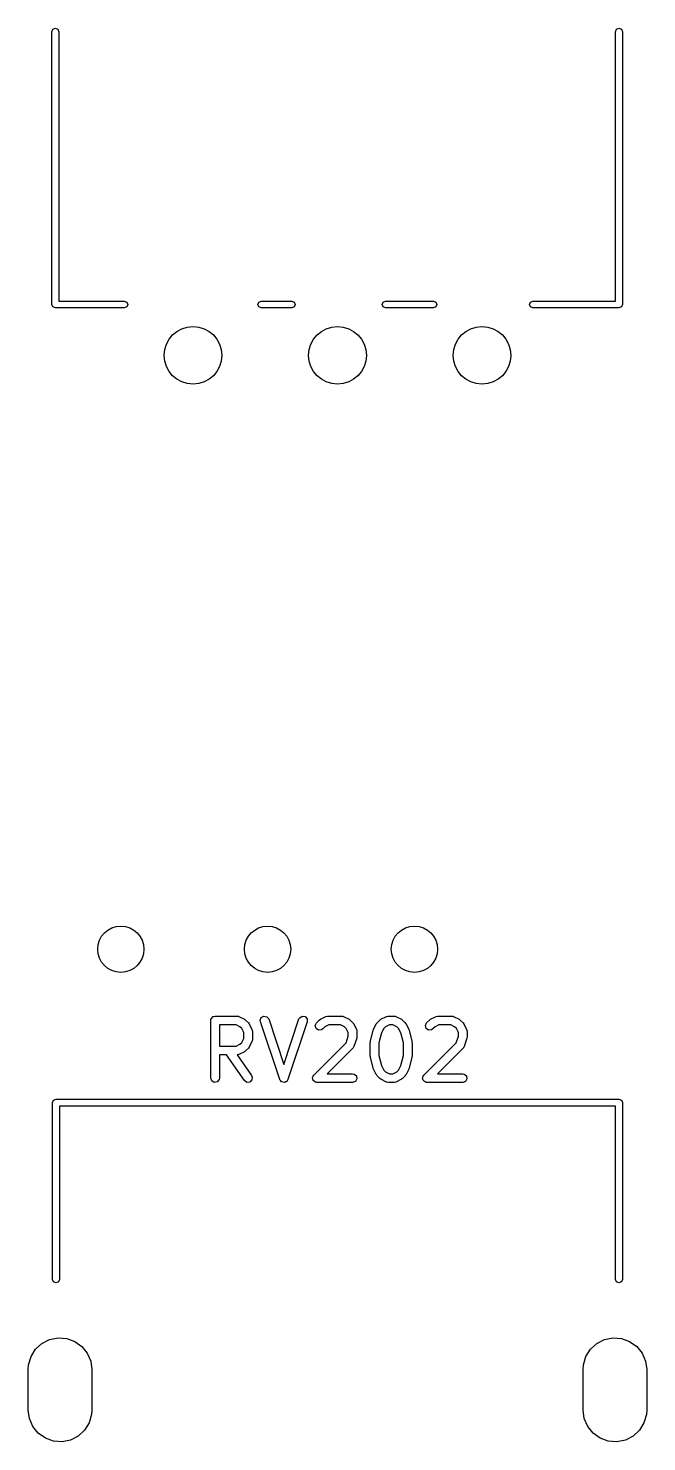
# Model space of a CAD drawing. Extents: x 75 to 204, y -140 to -31.
# Drawn here: x 78.47 to 89.17, y -82.31 to -57.85 of the extents above; entities that cross this region are included whole.
import ezdxf

# ---------------------------------------------------------------- set-up
doc = ezdxf.new("R2010")
doc.units = 0
doc.layers.add('BLACK', color=7, linetype='CONTINUOUS')

msp = doc.modelspace()

# ---------------------------------------------------------------- linework, layer by layer
at = {"layer": 'BLACK', "linetype": 'CONTINUOUS'}
for p, q in [((78.88, -57.91), (78.8976, -57.8676)), ((78.88, -62.63), (78.88, -57.91)), ((78.8976, -57.8676), (78.94, -57.85)), ((78.94, -57.85), (78.9824, -57.8676)), ((78.9824, -57.8676), (79, -57.91)), ((79, -57.91), (79, -62.57)), ((88.63, -57.91), (88.6476, -57.8676)), ((88.63, -62.57), (88.63, -57.91)), ((88.6476, -57.8676), (88.69, -57.85)), ((88.69, -57.85), (88.7324, -57.8676)), ((88.7324, -57.8676), (88.75, -57.91)), ((88.75, -57.91), (88.75, -62.63)), ((79, -62.57), (80.13, -62.57)), ((80.13, -62.57), (80.1724, -62.5876)), ((80.1724, -62.5876), (80.19, -62.63)), ((82.44, -62.63), (82.4576, -62.5876)), ((82.4576, -62.5876), (82.5, -62.57)), ((82.5, -62.57), (83.03, -62.57)), ((83.03, -62.57), (83.0724, -62.5876)), ((83.0724, -62.5876), (83.09, -62.63)), ((84.59, -62.63), (84.6076, -62.5876)), ((84.6076, -62.5876), (84.65, -62.57)), ((84.65, -62.57), (85.48, -62.57)), ((85.48, -62.57), (85.5224, -62.5876)), ((85.5224, -62.5876), (85.54, -62.63)), ((87.14, -62.63), (87.1576, -62.5876)), ((87.1576, -62.5876), (87.2, -62.57)), ((87.2, -62.57), (88.63, -62.57)), ((78.8976, -62.6724), (78.88, -62.63)), ((78.94, -62.69), (78.8976, -62.6724)), ((78.945, -62.6879), (78.94, -62.69)), ((78.95, -62.69), (78.945, -62.6879)), ((80.13, -62.69), (78.95, -62.69)), ((80.1724, -62.6724), (80.13, -62.69)), ((80.19, -62.63), (80.1724, -62.6724)), ((82.4576, -62.6724), (82.44, -62.63)), ((82.5, -62.69), (82.4576, -62.6724)), ((83.03, -62.69), (82.5, -62.69)), ((83.0724, -62.6724), (83.03, -62.69)), ((83.09, -62.63), (83.0724, -62.6724)), ((84.6076, -62.6724), (84.59, -62.63)), ((84.65, -62.69), (84.6076, -62.6724)), ((85.48, -62.69), (84.65, -62.69)), ((85.5224, -62.6724), (85.48, -62.69)), ((85.54, -62.63), (85.5224, -62.6724)), ((87.1576, -62.6724), (87.14, -62.63)), ((87.2, -62.69), (87.1576, -62.6724)), ((88.69, -62.69), (87.2, -62.69)), ((88.7324, -62.6724), (88.69, -62.69)), ((88.75, -62.63), (88.7324, -62.6724)), ((81.626, -75.0174), (81.6277, -75.0076)), ((81.626, -76.0174), (81.626, -75.0174)), ((81.6271, -75.0044), (81.6288, -75.0015)), ((81.6277, -75.0076), (81.6271, -75.0044)), ((81.6288, -75.0015), (81.6305, -74.9917)), ((81.6305, -74.9917), (81.643, -74.9768)), ((81.643, -74.9768), (81.6527, -74.9599)), ((81.6527, -74.9599), (81.6591, -74.9576)), ((81.6591, -74.9576), (81.6635, -74.9524)), ((81.6635, -74.9524), (81.6826, -74.949)), ((81.6826, -74.949), (81.701, -74.9424)), ((81.701, -74.9424), (82.0819, -74.9424)), ((82.0819, -74.9424), (82.1076, -74.9469)), ((82.1076, -74.9469), (82.111, -74.9498)), ((82.111, -74.9498), (82.1154, -74.9503)), ((82.1154, -74.9503), (82.2107, -74.9979)), ((82.2107, -74.9979), (82.2287, -75.0113)), ((82.2287, -75.0113), (82.2302, -75.012)), ((82.2302, -75.012), (82.2778, -75.0596)), ((82.2778, -75.0596), (82.2907, -75.078)), ((82.2907, -75.078), (82.2918, -75.0791)), ((82.2918, -75.0791), (82.3395, -75.1743)), ((82.4831, -75.0153), (82.502, -74.9676)), ((82.4869, -75.0411), (82.4831, -75.0153)), ((82.8203, -76.0411), (82.4869, -75.0411)), ((82.502, -74.9676), (82.5471, -74.9432)), ((82.5471, -74.9432), (82.5974, -74.9535)), ((82.5974, -74.9535), (82.6292, -74.9937)), ((82.6292, -74.9937), (82.8914, -75.7802)), ((82.8914, -75.7802), (83.1536, -74.9937)), ((83.2959, -75.0411), (82.9626, -76.0411)), ((83.1536, -74.9937), (83.166, -74.9708)), ((83.166, -74.9708), (83.2097, -74.9439)), ((83.2097, -74.9439), (83.2605, -74.9514)), ((83.2605, -74.9514), (83.2945, -74.9898)), ((83.2945, -74.9898), (83.2959, -75.0411)), ((83.4358, -75.1061), (83.4574, -75.0596)), ((83.4574, -75.0596), (83.5051, -75.012)), ((83.5051, -75.012), (83.5234, -74.9991)), ((83.5234, -74.9991), (83.5246, -74.9979)), ((83.5246, -74.9979), (83.6198, -74.9503)), ((83.6198, -74.9503), (83.6448, -74.9429)), ((83.6448, -74.9429), (83.6491, -74.9439)), ((83.6491, -74.9439), (83.6533, -74.9424)), ((83.6533, -74.9424), (83.8914, -74.9424)), ((83.8914, -74.9424), (83.9171, -74.9469)), ((83.9171, -74.9469), (83.9205, -74.9498)), ((83.9205, -74.9498), (83.925, -74.9503)), ((83.925, -74.9503), (84.0202, -74.9979)), ((84.0202, -74.9979), (84.0382, -75.0113)), ((84.0382, -75.0113), (84.0397, -75.012)), ((84.0397, -75.012), (84.0873, -75.0596)), ((84.0873, -75.0596), (84.1002, -75.078)), ((84.1002, -75.078), (84.1014, -75.0791)), ((84.1014, -75.0791), (84.149, -75.1743)), ((84.4434, -75.1743), (84.491, -75.0791)), ((84.491, -75.0791), (84.5044, -75.0611)), ((84.5044, -75.0611), (84.5051, -75.0596)), ((84.5051, -75.0596), (84.5527, -75.012)), ((84.5527, -75.012), (84.571, -74.9991)), ((84.571, -74.9991), (84.5722, -74.9979)), ((84.5722, -74.9979), (84.6674, -74.9503)), ((84.6674, -74.9503), (84.6924, -74.9429)), ((84.6924, -74.9429), (84.6967, -74.9439)), ((84.6967, -74.9439), (84.701, -74.9424)), ((84.701, -74.9424), (84.7962, -74.9424)), ((84.7962, -74.9424), (84.8218, -74.9469)), ((84.8218, -74.9469), (84.8253, -74.9498)), ((84.8253, -74.9498), (84.8297, -74.9503)), ((84.8297, -74.9503), (84.925, -74.9979)), ((84.925, -74.9979), (84.943, -75.0113)), ((84.943, -75.0113), (84.9445, -75.012)), ((84.9445, -75.012), (84.9921, -75.0596)), ((84.9921, -75.0596), (85.0049, -75.078)), ((85.0049, -75.078), (85.0061, -75.0791)), ((85.0061, -75.0791), (85.0537, -75.1743)), ((85.3405, -75.1061), (85.3622, -75.0596)), ((85.3622, -75.0596), (85.4098, -75.012)), ((85.4098, -75.012), (85.4282, -74.9991)), ((85.4282, -74.9991), (85.4293, -74.9979)), ((85.4293, -74.9979), (85.5246, -74.9503)), ((85.5246, -74.9503), (85.5495, -74.9429)), ((85.5495, -74.9429), (85.5539, -74.9439)), ((85.5539, -74.9439), (85.5581, -74.9424)), ((85.5581, -74.9424), (85.7962, -74.9424)), ((85.7962, -74.9424), (85.8218, -74.9469)), ((85.8218, -74.9469), (85.8253, -74.9498)), ((85.8253, -74.9498), (85.8297, -74.9503)), ((85.8297, -74.9503), (85.925, -74.9979)), ((85.925, -74.9979), (85.943, -75.0113)), ((85.943, -75.0113), (85.9445, -75.012)), ((85.9445, -75.012), (85.9921, -75.0596)), ((85.9921, -75.0596), (86.0049, -75.078)), ((86.0049, -75.078), (86.0061, -75.0791)), ((86.0061, -75.0791), (86.0537, -75.1743)), ((81.776, -75.0924), (81.776, -75.4662)), ((82.0642, -75.0924), (81.776, -75.0924)), ((82.1327, -75.1266), (82.0642, -75.0924)), ((82.1631, -75.157), (82.1327, -75.1266)), ((82.1974, -75.2256), (82.1631, -75.157)), ((82.1631, -75.4015), (82.1974, -75.333)), ((82.1974, -75.333), (82.1974, -75.2256)), ((82.3395, -75.1743), (82.3469, -75.1993)), ((82.3469, -75.1993), (82.3458, -75.2036)), ((82.3458, -75.2036), (82.3474, -75.2079)), ((82.3474, -75.2079), (82.3474, -75.3507)), ((83.449, -75.1556), (83.4358, -75.1061)), ((83.4911, -75.1851), (83.449, -75.1556)), ((83.5422, -75.1806), (83.4911, -75.1851)), ((83.5635, -75.1657), (83.5422, -75.1806)), ((83.6025, -75.1266), (83.5635, -75.1657)), ((83.671, -75.0924), (83.6025, -75.1266)), ((83.8737, -75.0924), (83.671, -75.0924)), ((83.9422, -75.1266), (83.8737, -75.0924)), ((83.9726, -75.157), (83.9422, -75.1266)), ((83.9687, -75.4054), (84.0069, -75.2909)), ((84.0069, -75.2256), (83.9726, -75.157)), ((84.0069, -75.2909), (84.0069, -75.2256)), ((84.1531, -75.3268), (84.1054, -75.4697)), ((84.149, -75.1743), (84.1564, -75.1993)), ((84.1569, -75.3031), (84.153, -75.3252)), ((84.153, -75.3252), (84.1531, -75.3268)), ((84.1564, -75.1993), (84.1554, -75.2036)), ((84.1554, -75.2036), (84.1569, -75.2079)), ((84.1569, -75.2079), (84.1569, -75.3031)), ((84.3901, -75.3801), (84.4377, -75.1897)), ((84.4377, -75.1897), (84.443, -75.1778)), ((84.443, -75.1778), (84.4434, -75.1743)), ((84.5812, -75.234), (84.5379, -75.4076)), ((84.6197, -75.157), (84.5812, -75.234)), ((84.6501, -75.1266), (84.6197, -75.157)), ((84.7187, -75.0924), (84.6501, -75.1266)), ((84.7785, -75.0924), (84.7187, -75.0924)), ((84.847, -75.1266), (84.7785, -75.0924)), ((84.8774, -75.157), (84.847, -75.1266)), ((84.9159, -75.234), (84.8774, -75.157)), ((84.9593, -75.4076), (84.9159, -75.234)), ((85.0537, -75.1743), (85.0574, -75.1867)), ((85.0574, -75.1867), (85.0594, -75.1897)), ((85.0594, -75.1897), (85.107, -75.3801)), ((85.3538, -75.1556), (85.3405, -75.1061)), ((85.3958, -75.1851), (85.3538, -75.1556)), ((85.4469, -75.1806), (85.3958, -75.1851)), ((85.4683, -75.1657), (85.4469, -75.1806)), ((85.5073, -75.1266), (85.4683, -75.1657)), ((85.5758, -75.0924), (85.5073, -75.1266)), ((85.7785, -75.0924), (85.5758, -75.0924)), ((85.847, -75.1266), (85.7785, -75.0924)), ((85.8774, -75.157), (85.847, -75.1266)), ((85.8735, -75.4054), (85.9117, -75.2909)), ((85.9117, -75.2256), (85.8774, -75.157)), ((85.9117, -75.2909), (85.9117, -75.2256)), ((86.0578, -75.3268), (86.0102, -75.4697)), ((86.0537, -75.1743), (86.0612, -75.1993)), ((86.0617, -75.3031), (86.0578, -75.3252)), ((86.0578, -75.3252), (86.0578, -75.3268)), ((86.0612, -75.1993), (86.0601, -75.2036)), ((86.0601, -75.2036), (86.0617, -75.2079)), ((86.0617, -75.2079), (86.0617, -75.3031)), ((81.776, -75.4662), (82.0642, -75.4662)), ((82.0642, -75.4662), (82.1327, -75.4319)), ((82.2107, -75.5607), (82.1154, -75.6083)), ((82.1327, -75.4319), (82.1631, -75.4015)), ((82.2118, -75.5595), (82.2107, -75.5607)), ((82.2302, -75.5466), (82.2118, -75.5595)), ((82.2778, -75.499), (82.2302, -75.5466)), ((82.2785, -75.4975), (82.2778, -75.499)), ((82.2918, -75.4795), (82.2785, -75.4975)), ((82.3395, -75.3843), (82.2918, -75.4795)), ((82.34, -75.3798), (82.3395, -75.3843)), ((82.3429, -75.3764), (82.34, -75.3798)), ((82.3474, -75.3507), (82.3429, -75.3764)), ((83.4098, -75.9643), (83.9687, -75.4054)), ((84.0873, -75.499), (83.6439, -75.9424)), ((84.0892, -75.4949), (84.0873, -75.499)), ((84.093, -75.4926), (84.0892, -75.4949)), ((84.1054, -75.4697), (84.093, -75.4926)), ((84.3879, -75.3983), (84.3905, -75.3836)), ((84.3879, -75.6364), (84.3879, -75.3983)), ((84.3905, -75.3836), (84.3901, -75.3801)), ((84.5379, -75.4076), (84.5379, -75.6272)), ((84.9593, -75.6272), (84.9593, -75.4076)), ((85.107, -75.3801), (85.1081, -75.3951)), ((85.1081, -75.3951), (85.1093, -75.3983)), ((85.1093, -75.3983), (85.1093, -75.6364)), ((85.3146, -75.9643), (85.8735, -75.4054)), ((85.9921, -75.499), (85.5487, -75.9424)), ((85.994, -75.4949), (85.9921, -75.499)), ((85.9978, -75.4926), (85.994, -75.4949)), ((86.0102, -75.4697), (85.9978, -75.4926)), ((81.9, -75.6162), (81.776, -75.6162)), ((81.776, -75.6162), (81.776, -76.0174)), ((82.2109, -76.0604), (81.9, -75.6162)), ((82.0861, -75.6147), (82.0829, -75.6158)), ((82.0829, -75.6158), (82.3338, -75.9744)), ((82.0905, -75.6157), (82.0861, -75.6147)), ((82.1154, -75.6083), (82.0905, -75.6157)), ((84.389, -75.6397), (84.3879, -75.6364)), ((84.3901, -75.6546), (84.389, -75.6397)), ((84.4377, -75.8451), (84.3901, -75.6546)), ((84.5379, -75.6272), (84.5812, -75.8007)), ((84.5812, -75.8007), (84.6197, -75.8777)), ((84.8774, -75.8777), (84.9159, -75.8007)), ((84.9159, -75.8007), (84.9593, -75.6272)), ((85.107, -75.6546), (85.0594, -75.8451)), ((85.1093, -75.6364), (85.1067, -75.6512)), ((85.1067, -75.6512), (85.107, -75.6546)), ((81.6435, -76.0656), (81.626, -76.0174)), ((81.6879, -76.0912), (81.6435, -76.0656)), ((81.7714, -76.043), (81.7385, -76.0823)), ((81.776, -76.0174), (81.7714, -76.043)), ((82.253, -76.0898), (82.2109, -76.0604)), ((82.3403, -76.0491), (82.3041, -76.0854)), ((82.3338, -75.9744), (82.3448, -75.998)), ((82.3448, -75.998), (82.3403, -76.0491)), ((82.8216, -76.0428), (82.8203, -76.0411)), ((82.8217, -76.0449), (82.8216, -76.0428)), ((82.8374, -76.0627), (82.8217, -76.0449)), ((82.8522, -76.0813), (82.8374, -76.0627)), ((82.9475, -76.0671), (82.9267, -76.0784)), ((82.9483, -76.0651), (82.9475, -76.0671)), ((82.9502, -76.064), (82.9483, -76.0651)), ((82.9626, -76.0411), (82.9502, -76.064)), ((83.3881, -76.0108), (83.3896, -76.0077)), ((83.394, -76.0326), (83.3881, -76.0108)), ((83.389, -76.0044), (83.4003, -75.9848)), ((83.3896, -76.0077), (83.389, -76.0044)), ((83.3979, -76.0549), (83.394, -76.0326)), ((83.4005, -76.0571), (83.3979, -76.0549)), ((83.4003, -75.9848), (83.4098, -75.9643)), ((83.4014, -76.0604), (83.4005, -76.0571)), ((83.4199, -76.0733), (83.4014, -76.0604)), ((83.6439, -75.9424), (84.0819, -75.9424)), ((84.0819, -75.9424), (84.1076, -75.9469)), ((84.1076, -75.9469), (84.1469, -75.9799)), ((84.1558, -76.0304), (84.1301, -76.0748)), ((84.1469, -75.9799), (84.1558, -76.0304)), ((84.4397, -75.848), (84.4377, -75.8451)), ((84.4434, -75.8604), (84.4397, -75.848)), ((84.491, -75.9557), (84.4434, -75.8604)), ((84.4922, -75.9568), (84.491, -75.9557)), ((84.5051, -75.9752), (84.4922, -75.9568)), ((84.5527, -76.0228), (84.5051, -75.9752)), ((84.5542, -76.0235), (84.5527, -76.0228)), ((84.5722, -76.0368), (84.5542, -76.0235)), ((84.6674, -76.0845), (84.5722, -76.0368)), ((84.6197, -75.8777), (84.6501, -75.9081)), ((84.6501, -75.9081), (84.7187, -75.9424)), ((84.7187, -75.9424), (84.7785, -75.9424)), ((84.7785, -75.9424), (84.847, -75.9081)), ((84.925, -76.0368), (84.8297, -76.0845)), ((84.847, -75.9081), (84.8774, -75.8777)), ((84.9261, -76.0357), (84.925, -76.0368)), ((84.9445, -76.0228), (84.9261, -76.0357)), ((84.9921, -75.9752), (84.9445, -76.0228)), ((84.9928, -75.9737), (84.9921, -75.9752)), ((85.0061, -75.9557), (84.9928, -75.9737)), ((85.0537, -75.8604), (85.0061, -75.9557)), ((85.0542, -75.8569), (85.0537, -75.8604)), ((85.0594, -75.8451), (85.0542, -75.8569)), ((85.2929, -76.0108), (85.2944, -76.0077)), ((85.2987, -76.0326), (85.2929, -76.0108)), ((85.2938, -76.0044), (85.305, -75.9848)), ((85.2944, -76.0077), (85.2938, -76.0044)), ((85.3027, -76.0549), (85.2987, -76.0326)), ((85.3053, -76.0571), (85.3027, -76.0549)), ((85.305, -75.9848), (85.3146, -75.9643)), ((85.3062, -76.0604), (85.3053, -76.0571)), ((85.3247, -76.0733), (85.3062, -76.0604)), ((85.5487, -75.9424), (85.9867, -75.9424)), ((85.9867, -75.9424), (86.0123, -75.9469)), ((86.0123, -75.9469), (86.0516, -75.9799)), ((86.0605, -76.0304), (86.0349, -76.0748)), ((86.0516, -75.9799), (86.0605, -76.0304)), ((81.7385, -76.0823), (81.6879, -76.0912)), ((82.3041, -76.0854), (82.253, -76.0898)), ((82.8543, -76.0817), (82.8522, -76.0813)), ((82.8557, -76.0833), (82.8543, -76.0817)), ((82.8792, -76.0868), (82.8557, -76.0833)), ((82.9024, -76.0916), (82.8792, -76.0868)), ((82.9043, -76.0905), (82.9024, -76.0916)), ((82.9065, -76.0909), (82.9043, -76.0905)), ((82.9267, -76.0784), (82.9065, -76.0909)), ((83.4372, -76.0879), (83.4199, -76.0733)), ((83.4418, -76.0887), (83.4372, -76.0879)), ((83.4434, -76.0898), (83.4418, -76.0887)), ((83.4467, -76.0895), (83.4434, -76.0898)), ((83.4629, -76.0924), (83.4467, -76.0895)), ((84.0819, -76.0924), (83.4629, -76.0924)), ((84.1301, -76.0748), (84.0819, -76.0924)), ((84.6719, -76.085), (84.6674, -76.0845)), ((84.6753, -76.0879), (84.6719, -76.085)), ((84.701, -76.0924), (84.6753, -76.0879)), ((84.7962, -76.0924), (84.701, -76.0924)), ((84.8004, -76.0908), (84.7962, -76.0924)), ((84.8048, -76.0919), (84.8004, -76.0908)), ((84.8297, -76.0845), (84.8048, -76.0919)), ((85.342, -76.0879), (85.3247, -76.0733)), ((85.3466, -76.0887), (85.342, -76.0879)), ((85.3482, -76.0898), (85.3466, -76.0887)), ((85.3515, -76.0895), (85.3482, -76.0898)), ((85.3676, -76.0924), (85.3515, -76.0895)), ((85.9867, -76.0924), (85.3676, -76.0924)), ((86.0349, -76.0748), (85.9867, -76.0924)), ((78.89, -76.44), (78.9076, -76.3976)), ((78.89, -79.5), (78.89, -76.44)), ((78.9076, -76.3976), (78.95, -76.38)), ((78.95, -76.38), (88.69, -76.38)), ((88.63, -76.5), (79.01, -76.5)), ((79.01, -76.5), (79.01, -79.5)), ((88.63, -79.5), (88.63, -76.5)), ((88.69, -76.38), (88.7324, -76.3976)), ((88.7324, -76.3976), (88.75, -76.44)), ((88.75, -76.44), (88.75, -79.5)), ((78.9076, -79.5424), (78.89, -79.5)), ((78.95, -79.56), (78.9076, -79.5424)), ((78.9924, -79.5424), (78.95, -79.56)), ((79.01, -79.5), (78.9924, -79.5424)), ((88.6476, -79.5424), (88.63, -79.5)), ((88.69, -79.56), (88.6476, -79.5424)), ((88.7324, -79.5424), (88.69, -79.56)), ((88.75, -79.5), (88.7324, -79.5424)), ((78.5175, -80.8363), (78.5962, -80.7094)), ((78.5962, -80.7094), (78.7061, -80.6084)), ((78.7061, -80.6084), (78.8391, -80.5406)), ((78.8391, -80.5406), (78.9855, -80.5111)), ((78.9855, -80.5111), (79.1344, -80.522)), ((79.1344, -80.522), (79.2748, -80.5726)), ((79.2748, -80.5726), (79.3965, -80.6591)), ((79.3965, -80.6591), (79.4904, -80.7751)), ((88.1175, -80.8363), (88.1962, -80.7094)), ((88.1962, -80.7094), (88.3061, -80.6084)), ((88.3061, -80.6084), (88.4391, -80.5406)), ((88.4391, -80.5406), (88.5855, -80.5111)), ((88.5855, -80.5111), (88.7344, -80.522)), ((88.7344, -80.522), (88.8748, -80.5726)), ((88.8748, -80.5726), (88.9965, -80.6591)), ((88.9965, -80.6591), (89.0904, -80.7751)), ((78.4759, -80.9797), (78.5175, -80.8363)), ((79.4904, -80.7751), (79.5497, -80.9121)), ((79.5497, -80.9121), (79.57, -81.06)), ((88.0759, -80.9797), (88.1175, -80.8363)), ((89.0904, -80.7751), (89.1497, -80.9121)), ((89.1497, -80.9121), (89.17, -81.06)), ((78.47, -81.06), (78.4759, -80.9797)), ((78.47, -81.76), (78.47, -81.06)), ((79.57, -81.06), (79.57, -81.76)), ((88.07, -81.06), (88.0759, -80.9797)), ((88.07, -81.76), (88.07, -81.06)), ((89.17, -81.06), (89.17, -81.76)), ((78.4903, -81.9079), (78.47, -81.76)), ((78.5495, -82.0449), (78.4903, -81.9079)), ((79.5641, -81.8403), (79.5224, -81.9837)), ((79.57, -81.76), (79.5641, -81.8403)), ((88.0903, -81.9079), (88.07, -81.76)), ((88.1495, -82.0449), (88.0903, -81.9079)), ((89.1641, -81.8403), (89.1225, -81.9837)), ((89.17, -81.76), (89.1641, -81.8403)), ((78.6435, -82.1609), (78.5495, -82.0449)), ((78.7652, -82.2474), (78.6435, -82.1609)), ((79.4438, -82.1106), (79.3339, -82.2116)), ((79.5224, -81.9837), (79.4438, -82.1106)), ((88.2435, -82.1609), (88.1495, -82.0449)), ((88.3652, -82.2474), (88.2435, -82.1609)), ((89.0438, -82.1106), (88.9339, -82.2116)), ((89.1225, -81.9837), (89.0438, -82.1106)), ((78.9056, -82.298), (78.7652, -82.2474)), ((79.0545, -82.3089), (78.9056, -82.298)), ((79.2009, -82.2794), (79.0545, -82.3089)), ((79.3339, -82.2116), (79.2009, -82.2794)), ((88.5056, -82.298), (88.3652, -82.2474)), ((88.6545, -82.3089), (88.5056, -82.298)), ((88.8009, -82.2794), (88.6545, -82.3089)), ((88.9339, -82.2116), (88.8009, -82.2794))]:
    msp.add_line(p, q, dxfattribs=at)
at = {"layer": 'BLACK'}
for centre, radius in [((81.32, -63.51), 0.5), ((83.82, -63.51), 0.5), ((86.32, -63.51), 0.5), ((80.0708, -73.787), 0.4), ((82.6108, -73.787), 0.4), ((85.1508, -73.787), 0.4)]:
    msp.add_circle(centre, radius, dxfattribs=at)

doc.saveas('drawing.dxf')
